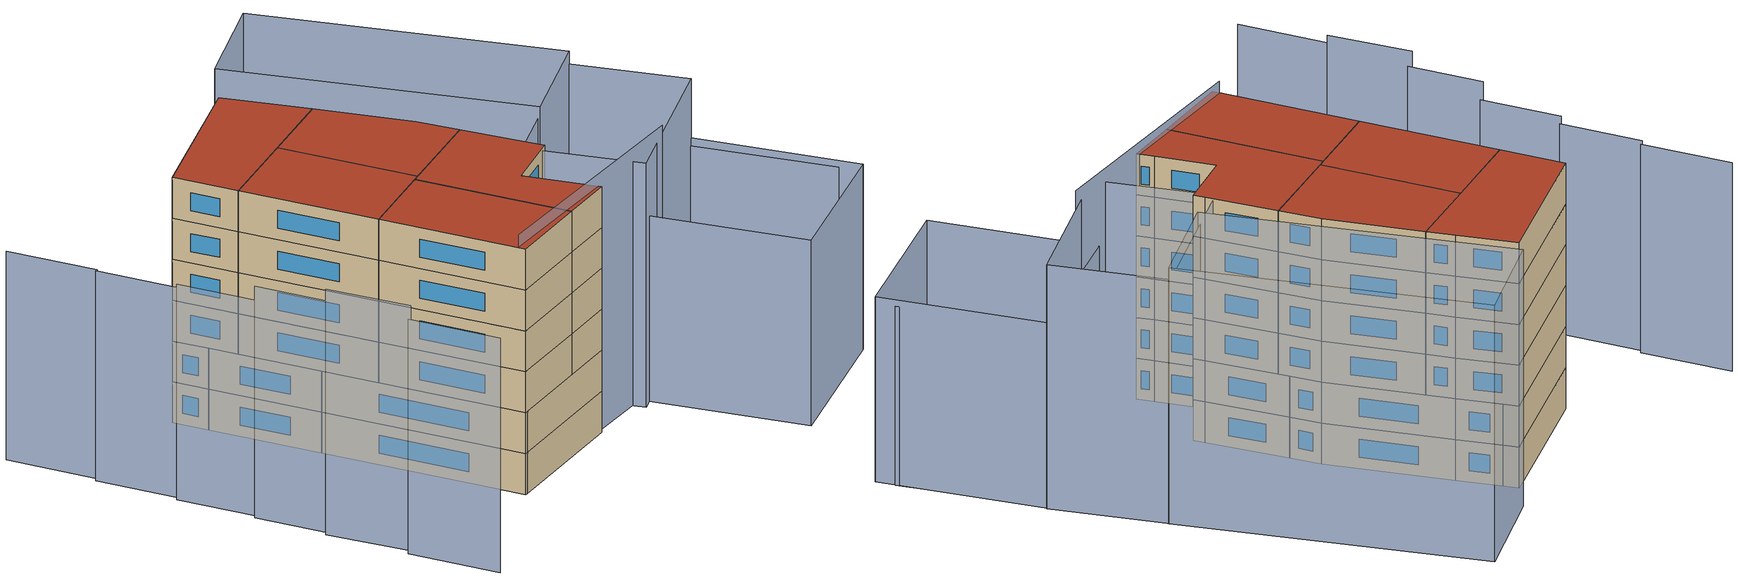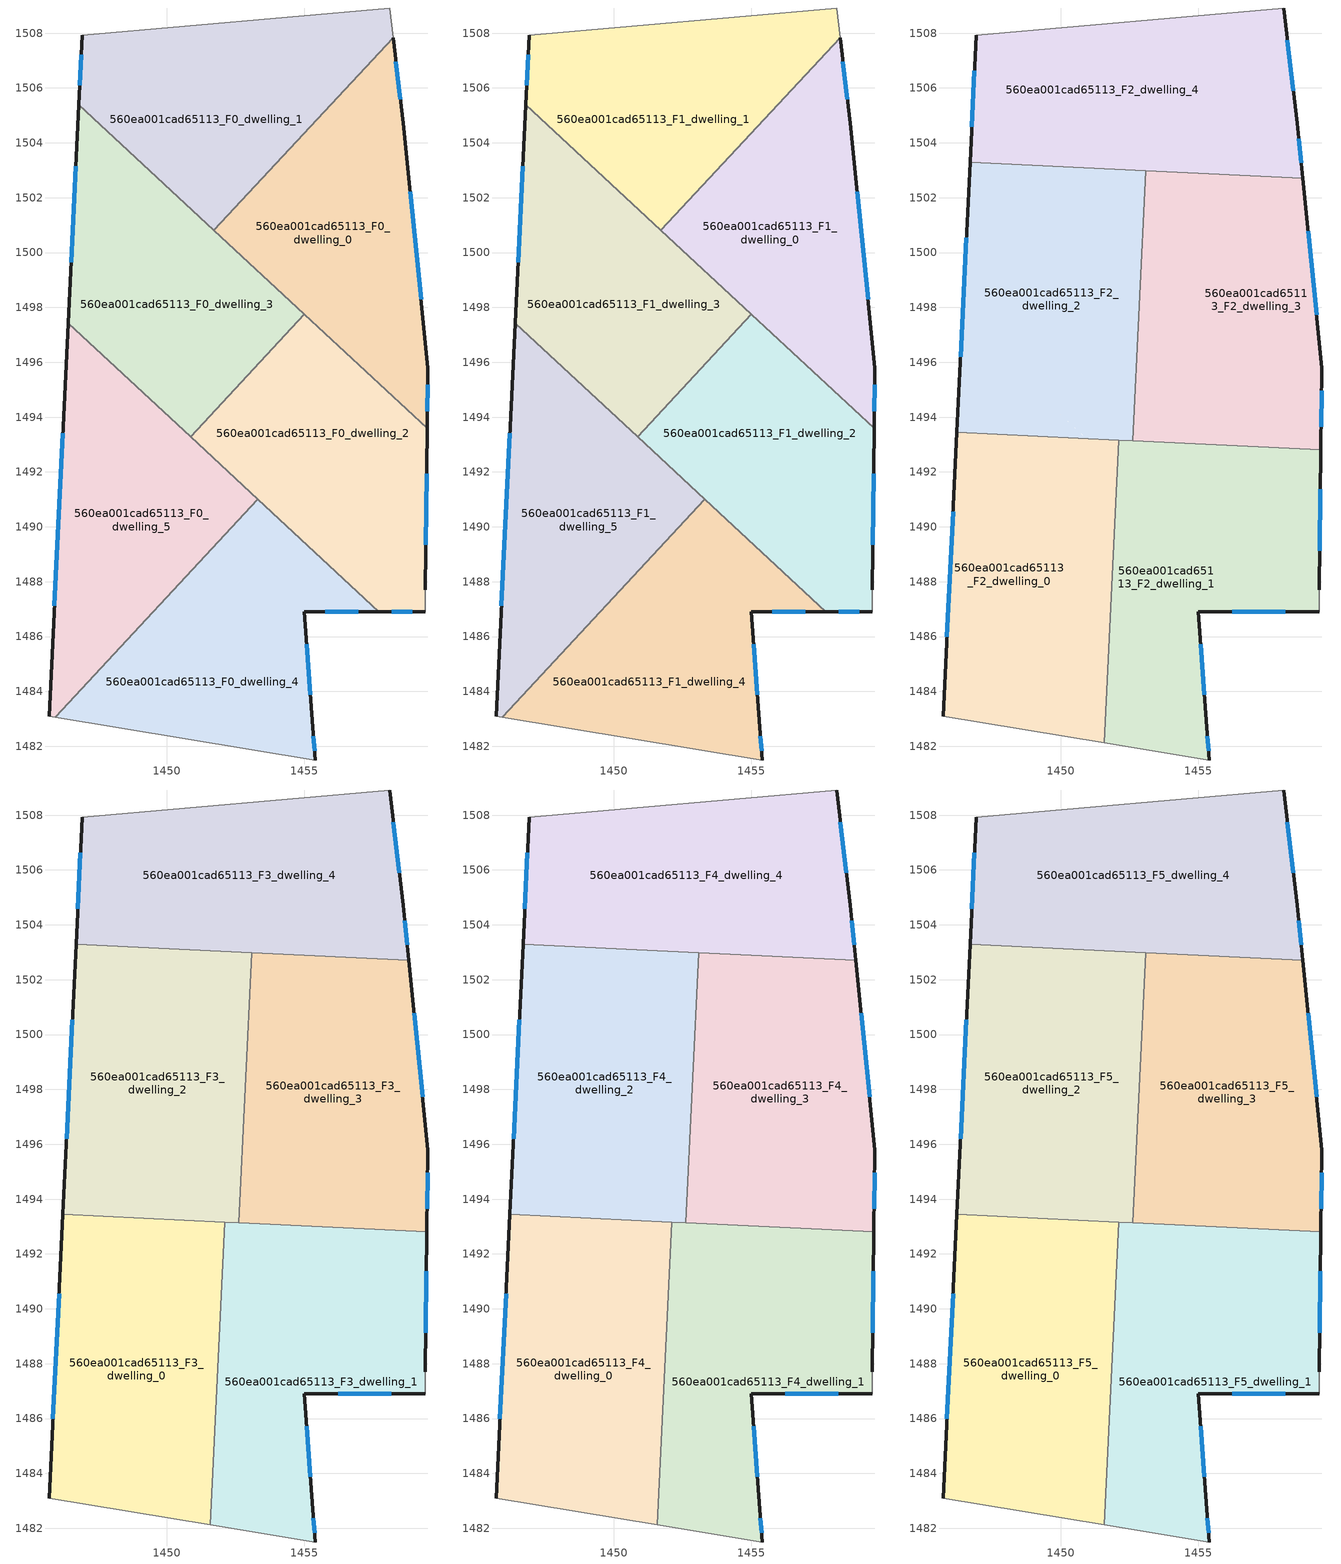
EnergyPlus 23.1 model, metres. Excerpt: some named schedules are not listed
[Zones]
560ea001cad65113_F0_dwelling_0
 floor ground (EU_floor_Construction): 1458.25,1507.84 1458.62,1504.71 1459.52,1495.81 1459.49,1493.58 1451.71,1500.81 z0
 wall outside (EU_wall_Construction): 1459.49,1493.58 1459.52,1495.81 1458.62,1504.71 1458.25,1507.84 z0:3
 wall to 560ea001cad65113_F0_dwelling_1 (EU_wall_Construction): 1458.25,1507.84 1451.71,1500.81 z0:3
 wall to 560ea001cad65113_F0_dwelling_2 (EU_wall_Construction): 1455.01,1497.74 1459.49,1493.58 z0:3
 wall to 560ea001cad65113_F0_dwelling_3 (EU_wall_Construction): 1451.71,1500.81 1455.01,1497.74 z0:3
 window (EU_Window_Construction): 1458.52,1505.59 1458.35,1506.96 / 1459.27,1498.3 1458.87,1502.22 / 1459.5,1494.21 1459.51,1495.18 z0.84:2.16
560ea001cad65113_F0_dwelling_1
 floor ground (EU_floor_Construction): 1458.12,1508.92 1458.25,1507.84 1451.71,1500.81 1446.79,1505.38 1446.91,1507.92 z0
 wall outside (EU_wall_Construction): 1446.91,1507.92 1446.79,1505.38 z0:3
 wall adiabatic (EU_wall_Construction): 1458.25,1507.84 1458.12,1508.92 1446.91,1507.92 z0:3
 wall to 560ea001cad65113_F0_dwelling_3 (EU_wall_Construction): 1446.79,1505.38 1451.71,1500.81 z0:3
 window (EU_Window_Construction): 1446.88,1507.21 1446.82,1506.09 z0.84:2.16
560ea001cad65113_F0_dwelling_2
 floor ground (EU_floor_Construction): 1459.49,1493.58 1459.41,1487.7 1459.41,1486.9 1457.73,1486.9 1450.86,1493.28 1455.01,1497.74 z0
 wall outside (EU_wall_Construction): 1459.41,1487.7 1459.49,1493.58 / 1457.73,1486.9 1459.41,1486.9 z0:3
 wall to 560ea001cad65113_F0_dwelling_3 (EU_wall_Construction): 1455.01,1497.74 1450.86,1493.28 z0:3
 wall adiabatic (EU_wall_Construction): 1459.41,1486.9 1459.41,1487.7 z0:3
 wall to 560ea001cad65113_F0_dwelling_4 (EU_wall_Construction): 1453.31,1491.01 1457.73,1486.9 z0:3
 wall to 560ea001cad65113_F0_dwelling_5 (EU_wall_Construction): 1450.86,1493.28 1453.31,1491.01 z0:3
 window (EU_Window_Construction): 1459.44,1489.35 1459.47,1491.94 / 1458.2,1486.9 1458.94,1486.9 z0.84:2.16
560ea001cad65113_F0_dwelling_3
 floor ground (EU_floor_Construction): 1455.01,1497.74 1450.86,1493.28 1446.4,1497.42 1446.79,1505.38 z0
 wall outside (EU_wall_Construction): 1446.79,1505.38 1446.4,1497.42 z0:3
 wall to 560ea001cad65113_F0_dwelling_5 (EU_wall_Construction): 1446.4,1497.42 1450.86,1493.28 z0:3
 window (EU_Window_Construction): 1446.68,1503.15 1446.51,1499.65 z0.84:2.16
560ea001cad65113_F0_dwelling_4
 floor ground (EU_floor_Construction): 1457.73,1486.9 1455.01,1486.9 1455.31,1482.7 1455.41,1481.5 1445.93,1483.06 1453.31,1491.01 z0
 wall outside (EU_wall_Construction): 1455.41,1481.5 1455.31,1482.7 1455.01,1486.9 1457.73,1486.9 z0:3
 wall to 560ea001cad65113_F0_dwelling_5 (EU_wall_Construction): 1453.31,1491.01 1445.93,1483.06 z0:3
 wall adiabatic (EU_wall_Construction): 1445.93,1483.06 1455.41,1481.5 z0:3
 window (EU_Window_Construction): 1455.77,1486.9 1456.97,1486.9 / 1455.23,1483.88 1455.09,1485.72 / 1455.38,1481.83 1455.34,1482.36 z0.84:2.16
560ea001cad65113_F0_dwelling_5
 floor ground (EU_floor_Construction): 1453.31,1491.01 1445.93,1483.06 1445.7,1483.1 1446.4,1497.42 z0
 wall outside (EU_wall_Construction): 1446.4,1497.42 1445.7,1483.1 z0:3
 wall adiabatic (EU_wall_Construction): 1445.7,1483.1 1445.93,1483.06 z0:3
 window (EU_Window_Construction): 1446.21,1493.41 1445.9,1487.11 z0.84:2.16
560ea001cad65113_F1_dwelling_0
 floor to 560ea001cad65113_F0_dwelling_0 (EU_floor_Construction): 1458.25,1507.84 1458.62,1504.71 1459.52,1495.81 1459.49,1493.58 1451.71,1500.81 z3
 wall outside (EU_wall_Construction): 1459.49,1493.58 1459.52,1495.81 1458.62,1504.71 1458.25,1507.84 z3:6
 wall to 560ea001cad65113_F1_dwelling_1 (EU_wall_Construction): 1458.25,1507.84 1451.71,1500.81 z3:6
 wall to 560ea001cad65113_F1_dwelling_2 (EU_wall_Construction): 1455.01,1497.74 1459.49,1493.58 z3:6
 wall to 560ea001cad65113_F1_dwelling_3 (EU_wall_Construction): 1451.71,1500.81 1455.01,1497.74 z3:6
 window (EU_Window_Construction): 1458.52,1505.59 1458.35,1506.96 / 1459.27,1498.3 1458.87,1502.22 / 1459.5,1494.21 1459.51,1495.18 z3.84:5.16
560ea001cad65113_F1_dwelling_1
 floor to 560ea001cad65113_F0_dwelling_1 (EU_floor_Construction): 1458.12,1508.92 1458.25,1507.84 1451.71,1500.81 1446.79,1505.38 1446.91,1507.92 z3
 wall outside (EU_wall_Construction): 1446.91,1507.92 1446.79,1505.38 z3:6
 wall adiabatic (EU_wall_Construction): 1458.25,1507.84 1458.12,1508.92 1446.91,1507.92 z3:6
 wall to 560ea001cad65113_F1_dwelling_3 (EU_wall_Construction): 1446.79,1505.38 1451.71,1500.81 z3:6
 window (EU_Window_Construction): 1446.88,1507.21 1446.82,1506.09 z3.84:5.16
560ea001cad65113_F1_dwelling_2
 floor to 560ea001cad65113_F0_dwelling_2 (EU_floor_Construction): 1459.49,1493.58 1459.41,1487.7 1459.41,1486.9 1457.73,1486.9 1450.86,1493.28 1455.01,1497.74 z3
 wall outside (EU_wall_Construction): 1459.41,1487.7 1459.49,1493.58 / 1457.73,1486.9 1459.41,1486.9 z3:6
 wall to 560ea001cad65113_F1_dwelling_3 (EU_wall_Construction): 1455.01,1497.74 1450.86,1493.28 z3:6
 wall adiabatic (EU_wall_Construction): 1459.41,1486.9 1459.41,1487.7 z3:6
 wall to 560ea001cad65113_F1_dwelling_4 (EU_wall_Construction): 1453.31,1491.01 1457.73,1486.9 z3:6
 wall to 560ea001cad65113_F1_dwelling_5 (EU_wall_Construction): 1450.86,1493.28 1453.31,1491.01 z3:6
 window (EU_Window_Construction): 1459.44,1489.35 1459.47,1491.94 / 1458.2,1486.9 1458.94,1486.9 z3.84:5.16
560ea001cad65113_F1_dwelling_3
 floor to 560ea001cad65113_F0_dwelling_3 (EU_floor_Construction): 1455.01,1497.74 1450.86,1493.28 1446.4,1497.42 1446.79,1505.38 z3
 wall outside (EU_wall_Construction): 1446.79,1505.38 1446.4,1497.42 z3:6
 wall to 560ea001cad65113_F1_dwelling_5 (EU_wall_Construction): 1446.4,1497.42 1450.86,1493.28 z3:6
 window (EU_Window_Construction): 1446.68,1503.15 1446.51,1499.65 z3.84:5.16
560ea001cad65113_F1_dwelling_4
 floor to 560ea001cad65113_F0_dwelling_4 (EU_floor_Construction): 1457.73,1486.9 1455.01,1486.9 1455.31,1482.7 1455.41,1481.5 1445.93,1483.06 1453.31,1491.01 z3
 wall outside (EU_wall_Construction): 1455.41,1481.5 1455.31,1482.7 1455.01,1486.9 1457.73,1486.9 z3:6
 wall to 560ea001cad65113_F1_dwelling_5 (EU_wall_Construction): 1453.31,1491.01 1445.93,1483.06 z3:6
 wall adiabatic (EU_wall_Construction): 1445.93,1483.06 1455.41,1481.5 z3:6
 window (EU_Window_Construction): 1455.77,1486.9 1456.97,1486.9 / 1455.23,1483.88 1455.09,1485.72 / 1455.38,1481.83 1455.34,1482.36 z3.84:5.16
560ea001cad65113_F1_dwelling_5
 floor to 560ea001cad65113_F0_dwelling_5 (EU_floor_Construction): 1453.31,1491.01 1445.93,1483.06 1445.7,1483.1 1446.4,1497.42 z3
 wall outside (EU_wall_Construction): 1446.4,1497.42 1445.7,1483.1 z3:6
 wall adiabatic (EU_wall_Construction): 1445.7,1483.1 1445.93,1483.06 z3:6
 window (EU_Window_Construction): 1446.21,1493.41 1445.9,1487.11 z3.84:5.16
560ea001cad65113_F2_dwelling_0
 floor to 560ea001cad65113_F1_dwelling_5 (EU_floor_Construction): 1450.93,1493.22 1452.07,1492.16 1451.94,1489.53 1445.93,1483.06 1445.7,1483.1 1446.21,1493.45 z6
 floor to 560ea001cad65113_F1_dwelling_4 (EU_floor_Construction): 1451.94,1489.53 1451.58,1482.13 1445.93,1483.06 z6
 floor to 560ea001cad65113_F1_dwelling_2 (EU_floor_Construction): 1452.12,1493.16 1452.07,1492.16 1450.93,1493.22 z6
 wall outside (EU_wall_Construction): 1446.21,1493.45 1445.7,1483.1 z6:9
 wall to 560ea001cad65113_F2_dwelling_1 (EU_wall_Construction): 1451.58,1482.13 1452.12,1493.16 z6:9
 wall adiabatic (EU_wall_Construction): 1445.7,1483.1 1451.58,1482.13 z6:9
 wall to 560ea001cad65113_F2_dwelling_2 (EU_wall_Construction): 1452.12,1493.16 1446.21,1493.45 z6:9
 window (EU_Window_Construction): 1446.07,1490.55 1445.85,1486 z6.84:8.16
560ea001cad65113_F2_dwelling_1
 floor to 560ea001cad65113_F1_dwelling_4 (EU_floor_Construction): 1457.73,1486.9 1455.01,1486.9 1455.31,1482.7 1455.41,1481.5 1451.58,1482.13 1451.94,1489.53 1453.31,1491.01 z6
 floor to 560ea001cad65113_F1_dwelling_5 (EU_floor_Construction): 1453.31,1491.01 1451.94,1489.53 1452.07,1492.16 z6
 floor to 560ea001cad65113_F1_dwelling_2 (EU_floor_Construction): 1459.48,1492.8 1459.41,1487.7 1459.41,1486.9 1457.73,1486.9 1452.07,1492.16 1452.12,1493.16 z6
 wall outside (EU_wall_Construction): 1455.41,1481.5 1455.31,1482.7 1455.01,1486.9 1459.41,1486.9 / 1459.41,1487.7 1459.48,1492.8 z6:9
 wall adiabatic (EU_wall_Construction): 1451.58,1482.13 1455.41,1481.5 / 1459.41,1486.9 1459.41,1487.7 z6:9
 wall to 560ea001cad65113_F2_dwelling_3 (EU_wall_Construction): 1459.48,1492.8 1452.62,1493.13 z6:9
 wall to 560ea001cad65113_F2_dwelling_2 (EU_wall_Construction): 1452.62,1493.13 1452.12,1493.16 z6:9
 window (EU_Window_Construction): 1455.38,1481.83 1455.34,1482.36 / 1459.43,1489.13 1459.46,1491.37 / 1456.24,1486.9 1458.18,1486.9 / 1455.23,1483.88 1455.09,1485.72 z6.84:8.16
560ea001cad65113_F2_dwelling_2
 floor to 560ea001cad65113_F1_dwelling_2 (EU_floor_Construction): 1452.72,1495.28 1452.62,1493.13 1450.93,1493.22 1450.86,1493.28 z6
 floor to 560ea001cad65113_F1_dwelling_3 (EU_floor_Construction): 1452.94,1499.67 1452.72,1495.28 1450.86,1493.28 1446.4,1497.42 1446.69,1503.3 1449.16,1503.18 z6
 floor to 560ea001cad65113_F1_dwelling_0 (EU_floor_Construction): 1453.06,1502.26 1452.94,1499.67 1451.71,1500.81 z6
 floor to 560ea001cad65113_F1_dwelling_5 (EU_floor_Construction): 1450.93,1493.22 1446.21,1493.45 1446.4,1497.42 z6
 floor to 560ea001cad65113_F1_dwelling_1 (EU_floor_Construction): 1453.1,1502.99 1453.06,1502.26 1451.71,1500.81 1449.16,1503.18 z6
 wall outside (EU_wall_Construction): 1446.69,1503.3 1446.21,1493.45 z6:9
 wall to 560ea001cad65113_F2_dwelling_3 (EU_wall_Construction): 1452.62,1493.13 1453.1,1502.99 z6:9
 wall to 560ea001cad65113_F2_dwelling_4 (EU_wall_Construction): 1453.1,1502.99 1446.69,1503.3 z6:9
 window (EU_Window_Construction): 1446.55,1500.54 1446.34,1496.21 z6.84:8.16
560ea001cad65113_F2_dwelling_3
 floor to 560ea001cad65113_F1_dwelling_0 (EU_floor_Construction): 1458.82,1502.71 1459.52,1495.81 1459.49,1493.59 1452.94,1499.67 1453.06,1502.26 1453.71,1502.96 z6
 floor to 560ea001cad65113_F1_dwelling_2 (EU_floor_Construction): 1459.49,1493.59 1459.48,1492.8 1452.62,1493.13 1452.72,1495.28 1455.01,1497.74 z6
 floor to 560ea001cad65113_F1_dwelling_1 (EU_floor_Construction): 1453.71,1502.96 1453.06,1502.26 1453.1,1502.99 z6
 floor to 560ea001cad65113_F1_dwelling_3 (EU_floor_Construction): 1455.01,1497.74 1452.72,1495.28 1452.94,1499.67 z6
 wall outside (EU_wall_Construction): 1459.48,1492.8 1459.52,1495.81 1458.82,1502.71 z6:9
 wall to 560ea001cad65113_F2_dwelling_4 (EU_wall_Construction): 1458.82,1502.71 1453.1,1502.99 z6:9
 window (EU_Window_Construction): 1459.32,1497.74 1459.02,1500.77 / 1459.49,1493.64 1459.51,1494.96 z6.84:8.16
560ea001cad65113_F2_dwelling_4
 floor to 560ea001cad65113_F1_dwelling_1 (EU_floor_Construction): 1458.12,1508.92 1458.25,1507.84 1453.71,1502.96 1449.16,1503.18 1446.79,1505.38 1446.91,1507.92 z6
 floor to 560ea001cad65113_F1_dwelling_0 (EU_floor_Construction): 1458.25,1507.84 1458.62,1504.71 1458.82,1502.71 1453.71,1502.96 z6
 floor to 560ea001cad65113_F1_dwelling_3 (EU_floor_Construction): 1449.16,1503.18 1446.69,1503.3 1446.79,1505.38 z6
 wall outside (EU_wall_Construction): 1458.82,1502.71 1458.62,1504.71 1458.12,1508.92 / 1446.91,1507.92 1446.69,1503.3 z6:9
 wall adiabatic (EU_wall_Construction): 1458.12,1508.92 1446.91,1507.92 z6:9
 window (EU_Window_Construction): 1458.48,1505.89 1458.26,1507.74 / 1458.76,1503.27 1458.68,1504.15 / 1446.85,1506.62 1446.75,1504.59 z6.84:8.16
560ea001cad65113_F3_dwelling_0
 floor to 560ea001cad65113_F2_dwelling_0 (EU_floor_Construction): 1452.12,1493.16 1451.58,1482.13 1445.7,1483.1 1446.21,1493.45 z9
 wall outside (EU_wall_Construction): 1446.21,1493.45 1445.7,1483.1 z9:12
 wall to 560ea001cad65113_F3_dwelling_1 (EU_wall_Construction): 1451.58,1482.13 1452.12,1493.16 z9:12
 wall adiabatic (EU_wall_Construction): 1445.7,1483.1 1451.58,1482.13 z9:12
 wall to 560ea001cad65113_F3_dwelling_2 (EU_wall_Construction): 1452.12,1493.16 1446.21,1493.45 z9:12
 window (EU_Window_Construction): 1446.07,1490.55 1445.85,1486 z9.84:11.16
560ea001cad65113_F3_dwelling_1
 floor to 560ea001cad65113_F2_dwelling_1 (EU_floor_Construction): 1459.48,1492.8 1459.41,1487.7 1459.41,1486.9 1455.01,1486.9 1455.31,1482.7 1455.41,1481.5 1451.58,1482.13 1452.12,1493.16 z9
 wall outside (EU_wall_Construction): 1455.41,1481.5 1455.31,1482.7 1455.01,1486.9 1459.41,1486.9 / 1459.41,1487.7 1459.48,1492.8 z9:12
 wall adiabatic (EU_wall_Construction): 1451.58,1482.13 1455.41,1481.5 / 1459.41,1486.9 1459.41,1487.7 z9:12
 wall to 560ea001cad65113_F3_dwelling_3 (EU_wall_Construction): 1459.48,1492.8 1452.62,1493.13 z9:12
 wall to 560ea001cad65113_F3_dwelling_2 (EU_wall_Construction): 1452.62,1493.13 1452.12,1493.16 z9:12
 window (EU_Window_Construction): 1455.38,1481.83 1455.34,1482.36 / 1459.43,1489.13 1459.46,1491.37 / 1456.24,1486.9 1458.18,1486.9 / 1455.23,1483.88 1455.09,1485.72 z9.84:11.16
560ea001cad65113_F3_dwelling_2
 floor to 560ea001cad65113_F2_dwelling_2 (EU_floor_Construction): 1453.1,1502.99 1452.62,1493.13 1446.21,1493.45 1446.69,1503.3 z9
 wall outside (EU_wall_Construction): 1446.69,1503.3 1446.21,1493.45 z9:12
 wall to 560ea001cad65113_F3_dwelling_3 (EU_wall_Construction): 1452.62,1493.13 1453.1,1502.99 z9:12
 wall to 560ea001cad65113_F3_dwelling_4 (EU_wall_Construction): 1453.1,1502.99 1446.69,1503.3 z9:12
 window (EU_Window_Construction): 1446.55,1500.54 1446.34,1496.21 z9.84:11.16
560ea001cad65113_F3_dwelling_3
 floor to 560ea001cad65113_F2_dwelling_3 (EU_floor_Construction): 1458.82,1502.71 1459.52,1495.81 1459.48,1492.8 1452.62,1493.13 1453.1,1502.99 z9
 wall outside (EU_wall_Construction): 1459.48,1492.8 1459.52,1495.81 1458.82,1502.71 z9:12
 wall to 560ea001cad65113_F3_dwelling_4 (EU_wall_Construction): 1458.82,1502.71 1453.1,1502.99 z9:12
 window (EU_Window_Construction): 1459.32,1497.74 1459.02,1500.77 / 1459.49,1493.64 1459.51,1494.96 z9.84:11.16
560ea001cad65113_F3_dwelling_4
 floor to 560ea001cad65113_F2_dwelling_4 (EU_floor_Construction): 1458.12,1508.92 1458.62,1504.71 1458.82,1502.71 1446.69,1503.3 1446.91,1507.92 z9
 wall outside (EU_wall_Construction): 1458.82,1502.71 1458.62,1504.71 1458.12,1508.92 / 1446.91,1507.92 1446.69,1503.3 z9:12
 wall adiabatic (EU_wall_Construction): 1458.12,1508.92 1446.91,1507.92 z9:12
 window (EU_Window_Construction): 1458.48,1505.89 1458.26,1507.74 / 1458.76,1503.27 1458.68,1504.15 / 1446.85,1506.62 1446.75,1504.59 z9.84:11.16
560ea001cad65113_F4_dwelling_0
 floor to 560ea001cad65113_F3_dwelling_0 (EU_floor_Construction): 1452.12,1493.16 1451.58,1482.13 1445.7,1483.1 1446.21,1493.45 z12
 wall outside (EU_wall_Construction): 1446.21,1493.45 1445.7,1483.1 z12:15
 wall to 560ea001cad65113_F4_dwelling_1 (EU_wall_Construction): 1451.58,1482.13 1452.12,1493.16 z12:15
 wall adiabatic (EU_wall_Construction): 1445.7,1483.1 1451.58,1482.13 z12:15
 wall to 560ea001cad65113_F4_dwelling_2 (EU_wall_Construction): 1452.12,1493.16 1446.21,1493.45 z12:15
 window (EU_Window_Construction): 1446.07,1490.55 1445.85,1486 z12.84:14.16
560ea001cad65113_F4_dwelling_1
 floor to 560ea001cad65113_F3_dwelling_1 (EU_floor_Construction): 1459.48,1492.8 1459.41,1487.7 1459.41,1486.9 1455.01,1486.9 1455.31,1482.7 1455.41,1481.5 1451.58,1482.13 1452.12,1493.16 z12
 wall outside (EU_wall_Construction): 1455.41,1481.5 1455.31,1482.7 1455.01,1486.9 1459.41,1486.9 / 1459.41,1487.7 1459.48,1492.8 z12:15
 wall adiabatic (EU_wall_Construction): 1451.58,1482.13 1455.41,1481.5 / 1459.41,1486.9 1459.41,1487.7 z12:15
 wall to 560ea001cad65113_F4_dwelling_3 (EU_wall_Construction): 1459.48,1492.8 1452.62,1493.13 z12:15
 wall to 560ea001cad65113_F4_dwelling_2 (EU_wall_Construction): 1452.62,1493.13 1452.12,1493.16 z12:15
 window (EU_Window_Construction): 1455.38,1481.83 1455.34,1482.36 / 1459.43,1489.13 1459.46,1491.37 / 1456.24,1486.9 1458.18,1486.9 / 1455.23,1483.88 1455.09,1485.72 z12.84:14.16
560ea001cad65113_F4_dwelling_2
 floor to 560ea001cad65113_F3_dwelling_2 (EU_floor_Construction): 1453.1,1502.99 1452.62,1493.13 1446.21,1493.45 1446.69,1503.3 z12
 wall outside (EU_wall_Construction): 1446.69,1503.3 1446.21,1493.45 z12:15
 wall to 560ea001cad65113_F4_dwelling_3 (EU_wall_Construction): 1452.62,1493.13 1453.1,1502.99 z12:15
 wall to 560ea001cad65113_F4_dwelling_4 (EU_wall_Construction): 1453.1,1502.99 1446.69,1503.3 z12:15
 window (EU_Window_Construction): 1446.55,1500.54 1446.34,1496.21 z12.84:14.16
560ea001cad65113_F4_dwelling_3
 floor to 560ea001cad65113_F3_dwelling_3 (EU_floor_Construction): 1458.82,1502.71 1459.52,1495.81 1459.48,1492.8 1452.62,1493.13 1453.1,1502.99 z12
 wall outside (EU_wall_Construction): 1459.48,1492.8 1459.52,1495.81 1458.82,1502.71 z12:15
 wall to 560ea001cad65113_F4_dwelling_4 (EU_wall_Construction): 1458.82,1502.71 1453.1,1502.99 z12:15
 window (EU_Window_Construction): 1459.32,1497.74 1459.02,1500.77 / 1459.49,1493.64 1459.51,1494.96 z12.84:14.16
560ea001cad65113_F4_dwelling_4
 floor to 560ea001cad65113_F3_dwelling_4 (EU_floor_Construction): 1458.12,1508.92 1458.62,1504.71 1458.82,1502.71 1446.69,1503.3 1446.91,1507.92 z12
 wall outside (EU_wall_Construction): 1458.82,1502.71 1458.62,1504.71 1458.12,1508.92 / 1446.91,1507.92 1446.69,1503.3 z12:15
 wall adiabatic (EU_wall_Construction): 1458.12,1508.92 1446.91,1507.92 z12:15
 window (EU_Window_Construction): 1458.48,1505.89 1458.26,1507.74 / 1458.76,1503.27 1458.68,1504.15 / 1446.85,1506.62 1446.75,1504.59 z12.84:14.16
560ea001cad65113_F5_dwelling_0
 floor to 560ea001cad65113_F4_dwelling_0 (EU_floor_Construction): 1452.12,1493.16 1451.58,1482.13 1445.7,1483.1 1446.21,1493.45 z15
 wall outside (EU_wall_Construction): 1446.21,1493.45 1445.7,1483.1 z15:18
 wall to 560ea001cad65113_F5_dwelling_1 (EU_wall_Construction): 1451.58,1482.13 1452.12,1493.16 z15:18
 wall adiabatic (EU_wall_Construction): 1445.7,1483.1 1451.58,1482.13 z15:18
 wall to 560ea001cad65113_F5_dwelling_2 (EU_wall_Construction): 1452.12,1493.16 1446.21,1493.45 z15:18
 window (EU_Window_Construction): 1446.07,1490.55 1445.85,1486 z15.84:17.16
 roof outside (EU_roof_Construction): 1451.58,1482.13 1452.12,1493.16 1446.21,1493.45 1445.7,1483.1 z18
560ea001cad65113_F5_dwelling_1
 floor to 560ea001cad65113_F4_dwelling_1 (EU_floor_Construction): 1459.48,1492.8 1459.41,1487.7 1459.41,1486.9 1455.01,1486.9 1455.31,1482.7 1455.41,1481.5 1451.58,1482.13 1452.12,1493.16 z15
 wall outside (EU_wall_Construction): 1455.41,1481.5 1455.31,1482.7 1455.01,1486.9 1459.41,1486.9 / 1459.41,1487.7 1459.48,1492.8 z15:18
 wall adiabatic (EU_wall_Construction): 1451.58,1482.13 1455.41,1481.5 / 1459.41,1486.9 1459.41,1487.7 z15:18
 wall to 560ea001cad65113_F5_dwelling_3 (EU_wall_Construction): 1459.48,1492.8 1452.62,1493.13 z15:18
 wall to 560ea001cad65113_F5_dwelling_2 (EU_wall_Construction): 1452.62,1493.13 1452.12,1493.16 z15:18
 window (EU_Window_Construction): 1455.38,1481.83 1455.34,1482.36 / 1459.43,1489.13 1459.46,1491.37 / 1456.24,1486.9 1458.18,1486.9 / 1455.23,1483.88 1455.09,1485.72 z15.84:17.16
 roof outside (EU_roof_Construction): 1455.41,1481.5 1455.31,1482.7 1455.01,1486.9 1459.41,1486.9 1459.41,1487.7 1459.48,1492.8 1452.12,1493.16 1451.58,1482.13 z18
560ea001cad65113_F5_dwelling_2
 floor to 560ea001cad65113_F4_dwelling_2 (EU_floor_Construction): 1453.1,1502.99 1452.62,1493.13 1446.21,1493.45 1446.69,1503.3 z15
 wall outside (EU_wall_Construction): 1446.69,1503.3 1446.21,1493.45 z15:18
 wall to 560ea001cad65113_F5_dwelling_3 (EU_wall_Construction): 1452.62,1493.13 1453.1,1502.99 z15:18
 wall to 560ea001cad65113_F5_dwelling_4 (EU_wall_Construction): 1453.1,1502.99 1446.69,1503.3 z15:18
 window (EU_Window_Construction): 1446.55,1500.54 1446.34,1496.21 z15.84:17.16
 roof outside (EU_roof_Construction): 1452.62,1493.13 1453.1,1502.99 1446.69,1503.3 1446.21,1493.45 z18
560ea001cad65113_F5_dwelling_3
 floor to 560ea001cad65113_F4_dwelling_3 (EU_floor_Construction): 1458.82,1502.71 1459.52,1495.81 1459.48,1492.8 1452.62,1493.13 1453.1,1502.99 z15
 wall outside (EU_wall_Construction): 1459.48,1492.8 1459.52,1495.81 1458.82,1502.71 z15:18
 wall to 560ea001cad65113_F5_dwelling_4 (EU_wall_Construction): 1458.82,1502.71 1453.1,1502.99 z15:18
 window (EU_Window_Construction): 1459.32,1497.74 1459.02,1500.77 / 1459.49,1493.64 1459.51,1494.96 z15.84:17.16
 roof outside (EU_roof_Construction): 1459.48,1492.8 1459.52,1495.81 1458.82,1502.71 1453.1,1502.99 1452.62,1493.13 z18
560ea001cad65113_F5_dwelling_4
 floor to 560ea001cad65113_F4_dwelling_4 (EU_floor_Construction): 1458.12,1508.92 1458.62,1504.71 1458.82,1502.71 1446.69,1503.3 1446.91,1507.92 z15
 wall outside (EU_wall_Construction): 1458.82,1502.71 1458.62,1504.71 1458.12,1508.92 / 1446.91,1507.92 1446.69,1503.3 z15:18
 wall adiabatic (EU_wall_Construction): 1458.12,1508.92 1446.91,1507.92 z15:18
 window (EU_Window_Construction): 1458.48,1505.89 1458.26,1507.74 / 1458.76,1503.27 1458.68,1504.15 / 1446.85,1506.62 1446.75,1504.59 z15.84:17.16
 roof outside (EU_roof_Construction): 1458.82,1502.71 1458.62,1504.71 1458.12,1508.92 1446.91,1507.92 1446.69,1503.3 z18
shading: 1445.79,1483.64 1463.07,1480.18 z0:18.9; 1460.4,1480.8 1471.34,1481.3 / 1471.34,1481.3 1471.86,1469.61 / 1471.86,1469.61 1460.92,1469.12 / 1460.92,1469.12 1460.4,1480.8 z0:13.6; 1471.81,1470.98 1471.16,1481.29 z0:13.1; 1435.5,1487.41 1435.18,1480.94 z0:17.2; 1470.52,1489.5 1471.42,1481.29 / 1471.42,1481.29 1459.61,1480 / 1459.61,1480 1458.71,1488.21 / 1458.71,1488.21 1470.52,1489.5 z0:17.9; 1436.1,1493.31 1435.92,1487.4 z0:18; 1436.6,1498.41 1436.34,1493.12 z0:17; 1468.07,1510.93 1470.61,1489.41 / 1470.61,1489.41 1462.88,1488.5 / 1462.88,1488.5 1460.33,1510.02 / 1460.33,1510.02 1468.07,1510.93 z0:18.8; 1437.2,1504.02 1436.88,1498.31 z0:15.8; 1437.81,1509.82 1437.47,1504 z0:15.4; 1438.41,1516.23 1438.11,1509.81 z0:15.3
[Building]
EU S2 Campaign: North Axis=0; Terrain=City; Solar Distribution=FullExterior
[Site:Location]
Lyon-Bron: Latitude=45.75; Longitude=5; Time Zone=1; Elevation=198
[SizingPeriod:WeatherFileDays]
AnnualSizingPeriod: Begin Month=1; Begin Day of Month=1; End Month=12; End Day of Month=31; Day of Week for Start Day=Monday; Use Weather File Daylight Saving Period=No; Use Weather File Rain and Snow Indicators=No
[MATERIAL]
EU_InternalMass_Material: Roughness=MediumRough; Thickness=0.1; Conductivity=1; Density=1800; Specific Heat=900; Thermal Absorptance=0.9; Solar Absorptance=0.7; Visible Absorptance=0.7
[MATERIAL:NOMASS] Roughness=MediumRough; Thermal Absorptance=0.9; Solar Absorptance=0.7; Visible Absorptance=0.7
Name | Thermal Resistance
EU_wall_NoMass | 0.776494
EU_roof_NoMass | 0.486893
EU_floor_NoMass | 0.421597
[WINDOWMATERIAL:SIMPLEGLAZINGSYSTEM]
EU_Window_SimpleGlazing: UFactor=4.24961; Solar Heat Gain Coefficient=0.83; Visible Transmittance=0.83
[CONSTRUCTION]
EU_wall_Construction: EU_wall_NoMass
EU_roof_Construction: EU_roof_NoMass
EU_floor_Construction: EU_floor_NoMass
EU_Window_Construction: EU_Window_SimpleGlazing
EU_InternalMass_Construction: EU_InternalMass_Material
[ZONE] Type=1; Multiplier=1; Ceiling Height=autocalculate; Floor Area=autocalculate; Part of Total Floor Area=Yes
Name | Volume
560ea001cad65113_F0_dwelling_0; 560ea001cad65113_F1_dwelling_0 | 158.287
560ea001cad65113_F2_dwelling_0; 560ea001cad65113_F3_dwelling_0; 560ea001cad65113_F4_dwelling_0; 560ea001cad65113_F5_dwelling_0 | 189.911
560ea001cad65113_F0_dwelling_1; 560ea001cad65113_F1_dwelling_1 | 158.282
560ea001cad65113_F2_dwelling_1; 560ea001cad65113_F3_dwelling_1; 560ea001cad65113_F4_dwelling_1; 560ea001cad65113_F5_dwelling_1 | 189.937
560ea001cad65113_F0_dwelling_2; 560ea001cad65113_F1_dwelling_2 | 158.277
560ea001cad65113_F2_dwelling_2; 560ea001cad65113_F3_dwelling_2; 560ea001cad65113_F4_dwelling_2; 560ea001cad65113_F5_dwelling_2 | 189.917
560ea001cad65113_F0_dwelling_3; 560ea001cad65113_F1_dwelling_3 | 158.26
560ea001cad65113_F2_dwelling_3; 560ea001cad65113_F3_dwelling_3; 560ea001cad65113_F4_dwelling_3; 560ea001cad65113_F5_dwelling_3 | 189.935
560ea001cad65113_F0_dwelling_4; 560ea001cad65113_F1_dwelling_4 | 158.298
560ea001cad65113_F2_dwelling_4; 560ea001cad65113_F3_dwelling_4; 560ea001cad65113_F4_dwelling_4; 560ea001cad65113_F5_dwelling_4 | 189.949
560ea001cad65113_F0_dwelling_5; 560ea001cad65113_F1_dwelling_5 | 158.281
[INTERNALMASS] Construction=EU_InternalMass_Construction
Name | Zone or ZoneList | Surface Area
560ea001cad65113_F0_dwelling_0_EU_InternalMass | 560ea001cad65113_F0_dwelling_0 | 52.762
560ea001cad65113_F0_dwelling_1_EU_InternalMass | 560ea001cad65113_F0_dwelling_1 | 52.7609
560ea001cad65113_F0_dwelling_2_EU_InternalMass | 560ea001cad65113_F0_dwelling_2 | 52.7589
560ea001cad65113_F0_dwelling_3_EU_InternalMass | 560ea001cad65113_F0_dwelling_3 | 52.7534
560ea001cad65113_F0_dwelling_4_EU_InternalMass | 560ea001cad65113_F0_dwelling_4 | 52.7658
560ea001cad65113_F0_dwelling_5_EU_InternalMass | 560ea001cad65113_F0_dwelling_5 | 52.7605
560ea001cad65113_F1_dwelling_0_EU_InternalMass | 560ea001cad65113_F1_dwelling_0 | 52.762
560ea001cad65113_F1_dwelling_1_EU_InternalMass | 560ea001cad65113_F1_dwelling_1 | 52.7609
560ea001cad65113_F1_dwelling_2_EU_InternalMass | 560ea001cad65113_F1_dwelling_2 | 52.7589
560ea001cad65113_F1_dwelling_3_EU_InternalMass | 560ea001cad65113_F1_dwelling_3 | 52.7534
560ea001cad65113_F1_dwelling_4_EU_InternalMass | 560ea001cad65113_F1_dwelling_4 | 52.7658
560ea001cad65113_F1_dwelling_5_EU_InternalMass | 560ea001cad65113_F1_dwelling_5 | 52.7605
560ea001cad65113_F2_dwelling_0_EU_InternalMass | 560ea001cad65113_F2_dwelling_0 | 63.307
560ea001cad65113_F2_dwelling_1_EU_InternalMass | 560ea001cad65113_F2_dwelling_1 | 63.3128
560ea001cad65113_F2_dwelling_2_EU_InternalMass | 560ea001cad65113_F2_dwelling_2 | 63.3089
560ea001cad65113_F2_dwelling_3_EU_InternalMass | 560ea001cad65113_F2_dwelling_3 | 63.3126
560ea001cad65113_F2_dwelling_4_EU_InternalMass | 560ea001cad65113_F2_dwelling_4 | 63.3167
560ea001cad65113_F3_dwelling_0_EU_InternalMass | 560ea001cad65113_F3_dwelling_0 | 63.307
560ea001cad65113_F3_dwelling_1_EU_InternalMass | 560ea001cad65113_F3_dwelling_1 | 63.3128
560ea001cad65113_F3_dwelling_2_EU_InternalMass | 560ea001cad65113_F3_dwelling_2 | 63.3089
560ea001cad65113_F3_dwelling_3_EU_InternalMass | 560ea001cad65113_F3_dwelling_3 | 63.3126
560ea001cad65113_F3_dwelling_4_EU_InternalMass | 560ea001cad65113_F3_dwelling_4 | 63.3167
560ea001cad65113_F4_dwelling_0_EU_InternalMass | 560ea001cad65113_F4_dwelling_0 | 63.307
560ea001cad65113_F4_dwelling_1_EU_InternalMass | 560ea001cad65113_F4_dwelling_1 | 63.3128
560ea001cad65113_F4_dwelling_2_EU_InternalMass | 560ea001cad65113_F4_dwelling_2 | 63.3089
560ea001cad65113_F4_dwelling_3_EU_InternalMass | 560ea001cad65113_F4_dwelling_3 | 63.3126
560ea001cad65113_F4_dwelling_4_EU_InternalMass | 560ea001cad65113_F4_dwelling_4 | 63.3167
560ea001cad65113_F5_dwelling_0_EU_InternalMass | 560ea001cad65113_F5_dwelling_0 | 63.307
560ea001cad65113_F5_dwelling_1_EU_InternalMass | 560ea001cad65113_F5_dwelling_1 | 63.3128
560ea001cad65113_F5_dwelling_2_EU_InternalMass | 560ea001cad65113_F5_dwelling_2 | 63.3089
560ea001cad65113_F5_dwelling_3_EU_InternalMass | 560ea001cad65113_F5_dwelling_3 | 63.3126
560ea001cad65113_F5_dwelling_4_EU_InternalMass | 560ea001cad65113_F5_dwelling_4 | 63.3167
[OTHEREQUIPMENT] Fuel Type=Electricity; Design Level Calculation Method=Watts/Area; Power per Zone Floor Area=1; Fraction Latent=0; Fraction Radiant=0; Fraction Lost=0; Carbon Dioxide Generation Rate=0; EndUse Subcategory=EU_Step8_InternalGains
Name | Zone or ZoneList or Space or SpaceList | Schedule
EU_Step8_InternalGain_560ea001cad65113_F0_dwelling_0_f000 | 560ea001cad65113_F0_dwelling_0 | EU_Step8_GainSchedule_560ea001cad65113_F0_dwelling_0_f000
EU_Step8_InternalGain_560ea001cad65113_F0_dwelling_1_f000 | 560ea001cad65113_F0_dwelling_1 | EU_Step8_GainSchedule_560ea001cad65113_F0_dwelling_1_f000
EU_Step8_InternalGain_560ea001cad65113_F0_dwelling_2_f000 | 560ea001cad65113_F0_dwelling_2 | EU_Step8_GainSchedule_560ea001cad65113_F0_dwelling_2_f000
EU_Step8_InternalGain_560ea001cad65113_F0_dwelling_3_f000 | 560ea001cad65113_F0_dwelling_3 | EU_Step8_GainSchedule_560ea001cad65113_F0_dwelling_3_f000
EU_Step8_InternalGain_560ea001cad65113_F0_dwelling_4_f000 | 560ea001cad65113_F0_dwelling_4 | EU_Step8_GainSchedule_560ea001cad65113_F0_dwelling_4_f000
EU_Step8_InternalGain_560ea001cad65113_F0_dwelling_5_f000 | 560ea001cad65113_F0_dwelling_5 | EU_Step8_GainSchedule_560ea001cad65113_F0_dwelling_5_f000
EU_Step8_InternalGain_560ea001cad65113_F1_dwelling_0_f000 | 560ea001cad65113_F1_dwelling_0 | EU_Step8_GainSchedule_560ea001cad65113_F1_dwelling_0_f000
EU_Step8_InternalGain_560ea001cad65113_F1_dwelling_1_f000 | 560ea001cad65113_F1_dwelling_1 | EU_Step8_GainSchedule_560ea001cad65113_F1_dwelling_1_f000
EU_Step8_InternalGain_560ea001cad65113_F1_dwelling_2_f000 | 560ea001cad65113_F1_dwelling_2 | EU_Step8_GainSchedule_560ea001cad65113_F1_dwelling_2_f000
EU_Step8_InternalGain_560ea001cad65113_F1_dwelling_3_f000 | 560ea001cad65113_F1_dwelling_3 | EU_Step8_GainSchedule_560ea001cad65113_F1_dwelling_3_f000
EU_Step8_InternalGain_560ea001cad65113_F1_dwelling_4_f000 | 560ea001cad65113_F1_dwelling_4 | EU_Step8_GainSchedule_560ea001cad65113_F1_dwelling_4_f000
EU_Step8_InternalGain_560ea001cad65113_F1_dwelling_5_f000 | 560ea001cad65113_F1_dwelling_5 | EU_Step8_GainSchedule_560ea001cad65113_F1_dwelling_5_f000
EU_Step8_InternalGain_560ea001cad65113_F2_dwelling_0_f000 | 560ea001cad65113_F2_dwelling_0 | EU_Step8_GainSchedule_560ea001cad65113_F2_dwelling_0_f000
EU_Step8_InternalGain_560ea001cad65113_F2_dwelling_1_f000 | 560ea001cad65113_F2_dwelling_1 | EU_Step8_GainSchedule_560ea001cad65113_F2_dwelling_1_f000
EU_Step8_InternalGain_560ea001cad65113_F2_dwelling_2_f000 | 560ea001cad65113_F2_dwelling_2 | EU_Step8_GainSchedule_560ea001cad65113_F2_dwelling_2_f000
EU_Step8_InternalGain_560ea001cad65113_F2_dwelling_3_f000 | 560ea001cad65113_F2_dwelling_3 | EU_Step8_GainSchedule_560ea001cad65113_F2_dwelling_3_f000
EU_Step8_InternalGain_560ea001cad65113_F2_dwelling_4_f000 | 560ea001cad65113_F2_dwelling_4 | EU_Step8_GainSchedule_560ea001cad65113_F2_dwelling_4_f000
EU_Step8_InternalGain_560ea001cad65113_F3_dwelling_0_f000 | 560ea001cad65113_F3_dwelling_0 | EU_Step8_GainSchedule_560ea001cad65113_F3_dwelling_0_f000
EU_Step8_InternalGain_560ea001cad65113_F3_dwelling_1_f000 | 560ea001cad65113_F3_dwelling_1 | EU_Step8_GainSchedule_560ea001cad65113_F3_dwelling_1_f000
EU_Step8_InternalGain_560ea001cad65113_F3_dwelling_2_f000 | 560ea001cad65113_F3_dwelling_2 | EU_Step8_GainSchedule_560ea001cad65113_F3_dwelling_2_f000
EU_Step8_InternalGain_560ea001cad65113_F3_dwelling_3_f000 | 560ea001cad65113_F3_dwelling_3 | EU_Step8_GainSchedule_560ea001cad65113_F3_dwelling_3_f000
EU_Step8_InternalGain_560ea001cad65113_F3_dwelling_4_f000 | 560ea001cad65113_F3_dwelling_4 | EU_Step8_GainSchedule_560ea001cad65113_F3_dwelling_4_f000
EU_Step8_InternalGain_560ea001cad65113_F4_dwelling_0_f000 | 560ea001cad65113_F4_dwelling_0 | EU_Step8_GainSchedule_560ea001cad65113_F4_dwelling_0_f000
EU_Step8_InternalGain_560ea001cad65113_F4_dwelling_1_f000 | 560ea001cad65113_F4_dwelling_1 | EU_Step8_GainSchedule_560ea001cad65113_F4_dwelling_1_f000
EU_Step8_InternalGain_560ea001cad65113_F4_dwelling_2_f000 | 560ea001cad65113_F4_dwelling_2 | EU_Step8_GainSchedule_560ea001cad65113_F4_dwelling_2_f000
EU_Step8_InternalGain_560ea001cad65113_F4_dwelling_3_f000 | 560ea001cad65113_F4_dwelling_3 | EU_Step8_GainSchedule_560ea001cad65113_F4_dwelling_3_f000
EU_Step8_InternalGain_560ea001cad65113_F4_dwelling_4_f000 | 560ea001cad65113_F4_dwelling_4 | EU_Step8_GainSchedule_560ea001cad65113_F4_dwelling_4_f000
EU_Step8_InternalGain_560ea001cad65113_F5_dwelling_0_f000 | 560ea001cad65113_F5_dwelling_0 | EU_Step8_GainSchedule_560ea001cad65113_F5_dwelling_0_f000
EU_Step8_InternalGain_560ea001cad65113_F5_dwelling_1_f000 | 560ea001cad65113_F5_dwelling_1 | EU_Step8_GainSchedule_560ea001cad65113_F5_dwelling_1_f000
EU_Step8_InternalGain_560ea001cad65113_F5_dwelling_2_f000 | 560ea001cad65113_F5_dwelling_2 | EU_Step8_GainSchedule_560ea001cad65113_F5_dwelling_2_f000
EU_Step8_InternalGain_560ea001cad65113_F5_dwelling_3_f000 | 560ea001cad65113_F5_dwelling_3 | EU_Step8_GainSchedule_560ea001cad65113_F5_dwelling_3_f000
EU_Step8_InternalGain_560ea001cad65113_F5_dwelling_4_f000 | 560ea001cad65113_F5_dwelling_4 | EU_Step8_GainSchedule_560ea001cad65113_F5_dwelling_4_f000
[ZONEVENTILATION:DESIGNFLOWRATE] Schedule=EU_AlwaysOn; Design Flow Rate Calculation Method=AirChanges/Hour; Air Changes per Hour=0.693814; Ventilation Type=Natural; Fan Pressure Rise=0; Fan Total Efficiency=1; Constant Term Coefficient=1; Temperature Term Coefficient=0; Velocity Term Coefficient=0; Velocity Squared Term Coefficient=0; Minimum Indoor Temperature=-100; Maximum Indoor Temperature=100; Delta Temperature=-100; Minimum Outdoor Temperature=-100; Maximum Outdoor Temperature=100; Maximum Wind Speed=40
Name | Zone or ZoneList or Space or SpaceList
EU_ConstantAir_560ea001cad65113_F0_dwelling_0 | 560ea001cad65113_F0_dwelling_0
EU_ConstantAir_560ea001cad65113_F0_dwelling_1 | 560ea001cad65113_F0_dwelling_1
EU_ConstantAir_560ea001cad65113_F0_dwelling_2 | 560ea001cad65113_F0_dwelling_2
EU_ConstantAir_560ea001cad65113_F0_dwelling_3 | 560ea001cad65113_F0_dwelling_3
EU_ConstantAir_560ea001cad65113_F0_dwelling_4 | 560ea001cad65113_F0_dwelling_4
EU_ConstantAir_560ea001cad65113_F0_dwelling_5 | 560ea001cad65113_F0_dwelling_5
EU_ConstantAir_560ea001cad65113_F1_dwelling_0 | 560ea001cad65113_F1_dwelling_0
EU_ConstantAir_560ea001cad65113_F1_dwelling_1 | 560ea001cad65113_F1_dwelling_1
EU_ConstantAir_560ea001cad65113_F1_dwelling_2 | 560ea001cad65113_F1_dwelling_2
EU_ConstantAir_560ea001cad65113_F1_dwelling_3 | 560ea001cad65113_F1_dwelling_3
EU_ConstantAir_560ea001cad65113_F1_dwelling_4 | 560ea001cad65113_F1_dwelling_4
EU_ConstantAir_560ea001cad65113_F1_dwelling_5 | 560ea001cad65113_F1_dwelling_5
EU_ConstantAir_560ea001cad65113_F2_dwelling_0 | 560ea001cad65113_F2_dwelling_0
EU_ConstantAir_560ea001cad65113_F2_dwelling_1 | 560ea001cad65113_F2_dwelling_1
EU_ConstantAir_560ea001cad65113_F2_dwelling_2 | 560ea001cad65113_F2_dwelling_2
EU_ConstantAir_560ea001cad65113_F2_dwelling_3 | 560ea001cad65113_F2_dwelling_3
EU_ConstantAir_560ea001cad65113_F2_dwelling_4 | 560ea001cad65113_F2_dwelling_4
EU_ConstantAir_560ea001cad65113_F3_dwelling_0 | 560ea001cad65113_F3_dwelling_0
EU_ConstantAir_560ea001cad65113_F3_dwelling_1 | 560ea001cad65113_F3_dwelling_1
EU_ConstantAir_560ea001cad65113_F3_dwelling_2 | 560ea001cad65113_F3_dwelling_2
EU_ConstantAir_560ea001cad65113_F3_dwelling_3 | 560ea001cad65113_F3_dwelling_3
EU_ConstantAir_560ea001cad65113_F3_dwelling_4 | 560ea001cad65113_F3_dwelling_4
EU_ConstantAir_560ea001cad65113_F4_dwelling_0 | 560ea001cad65113_F4_dwelling_0
EU_ConstantAir_560ea001cad65113_F4_dwelling_1 | 560ea001cad65113_F4_dwelling_1
EU_ConstantAir_560ea001cad65113_F4_dwelling_2 | 560ea001cad65113_F4_dwelling_2
EU_ConstantAir_560ea001cad65113_F4_dwelling_3 | 560ea001cad65113_F4_dwelling_3
EU_ConstantAir_560ea001cad65113_F4_dwelling_4 | 560ea001cad65113_F4_dwelling_4
EU_ConstantAir_560ea001cad65113_F5_dwelling_0 | 560ea001cad65113_F5_dwelling_0
EU_ConstantAir_560ea001cad65113_F5_dwelling_1 | 560ea001cad65113_F5_dwelling_1
EU_ConstantAir_560ea001cad65113_F5_dwelling_2 | 560ea001cad65113_F5_dwelling_2
EU_ConstantAir_560ea001cad65113_F5_dwelling_3 | 560ea001cad65113_F5_dwelling_3
EU_ConstantAir_560ea001cad65113_F5_dwelling_4 | 560ea001cad65113_F5_dwelling_4
[HVACTEMPLATE:ZONE:IDEALLOADSAIRSYSTEM] System Availability Schedule=EU_AlwaysOn; Maximum Heating Supply Air Temperature=50; Minimum Cooling Supply Air Temperature=13; Maximum Heating Supply Air Humidity Ratio=0.0156; Minimum Cooling Supply Air Humidity Ratio=0.0077; Heating Limit=NoLimit; Cooling Limit=NoLimit; Heating Availability Schedule=EU_AlwaysOn; Cooling Availability Schedule=EU_CoolingOff; Dehumidification Control Type=ConstantSensibleHeatRatio; Cooling Sensible Heat Ratio=0.7; Dehumidification Setpoint=60; Humidification Control Type=None; Humidification Setpoint=30; Outdoor Air Method=None; Outdoor Air Flow Rate per Person=0.00944; Outdoor Air Flow Rate per Zone Floor Area=0; Outdoor Air Flow Rate per Zone=0; Demand Controlled Ventilation Type=None; Outdoor Air Economizer Type=NoEconomizer; Heat Recovery Type=None; Sensible Heat Recovery Effectiveness=0.7; Latent Heat Recovery Effectiveness=0.65
Name | Template Thermostat
560ea001cad65113_F0_dwelling_0 | EU_HeatOnly_560ea001cad65113_F0_dwelling_0
560ea001cad65113_F0_dwelling_1 | EU_HeatOnly_560ea001cad65113_F0_dwelling_1
560ea001cad65113_F0_dwelling_2 | EU_HeatOnly_560ea001cad65113_F0_dwelling_2
560ea001cad65113_F0_dwelling_3 | EU_HeatOnly_560ea001cad65113_F0_dwelling_3
560ea001cad65113_F0_dwelling_4 | EU_HeatOnly_560ea001cad65113_F0_dwelling_4
560ea001cad65113_F0_dwelling_5 | EU_HeatOnly_560ea001cad65113_F0_dwelling_5
560ea001cad65113_F1_dwelling_0 | EU_HeatOnly_560ea001cad65113_F1_dwelling_0
560ea001cad65113_F1_dwelling_1 | EU_HeatOnly_560ea001cad65113_F1_dwelling_1
560ea001cad65113_F1_dwelling_2 | EU_HeatOnly_560ea001cad65113_F1_dwelling_2
560ea001cad65113_F1_dwelling_3 | EU_HeatOnly_560ea001cad65113_F1_dwelling_3
560ea001cad65113_F1_dwelling_4 | EU_HeatOnly_560ea001cad65113_F1_dwelling_4
560ea001cad65113_F1_dwelling_5 | EU_HeatOnly_560ea001cad65113_F1_dwelling_5
560ea001cad65113_F2_dwelling_0 | EU_HeatOnly_560ea001cad65113_F2_dwelling_0
560ea001cad65113_F2_dwelling_1 | EU_HeatOnly_560ea001cad65113_F2_dwelling_1
560ea001cad65113_F2_dwelling_2 | EU_HeatOnly_560ea001cad65113_F2_dwelling_2
560ea001cad65113_F2_dwelling_3 | EU_HeatOnly_560ea001cad65113_F2_dwelling_3
560ea001cad65113_F2_dwelling_4 | EU_HeatOnly_560ea001cad65113_F2_dwelling_4
560ea001cad65113_F3_dwelling_0 | EU_HeatOnly_560ea001cad65113_F3_dwelling_0
560ea001cad65113_F3_dwelling_1 | EU_HeatOnly_560ea001cad65113_F3_dwelling_1
560ea001cad65113_F3_dwelling_2 | EU_HeatOnly_560ea001cad65113_F3_dwelling_2
560ea001cad65113_F3_dwelling_3 | EU_HeatOnly_560ea001cad65113_F3_dwelling_3
560ea001cad65113_F3_dwelling_4 | EU_HeatOnly_560ea001cad65113_F3_dwelling_4
560ea001cad65113_F4_dwelling_0 | EU_HeatOnly_560ea001cad65113_F4_dwelling_0
560ea001cad65113_F4_dwelling_1 | EU_HeatOnly_560ea001cad65113_F4_dwelling_1
560ea001cad65113_F4_dwelling_2 | EU_HeatOnly_560ea001cad65113_F4_dwelling_2
560ea001cad65113_F4_dwelling_3 | EU_HeatOnly_560ea001cad65113_F4_dwelling_3
560ea001cad65113_F4_dwelling_4 | EU_HeatOnly_560ea001cad65113_F4_dwelling_4
560ea001cad65113_F5_dwelling_0 | EU_HeatOnly_560ea001cad65113_F5_dwelling_0
560ea001cad65113_F5_dwelling_1 | EU_HeatOnly_560ea001cad65113_F5_dwelling_1
560ea001cad65113_F5_dwelling_2 | EU_HeatOnly_560ea001cad65113_F5_dwelling_2
560ea001cad65113_F5_dwelling_3 | EU_HeatOnly_560ea001cad65113_F5_dwelling_3
560ea001cad65113_F5_dwelling_4 | EU_HeatOnly_560ea001cad65113_F5_dwelling_4
[SIZING:ZONE] Zone Cooling Design Supply Air Temperature Input Method=SupplyAirTemperature; Zone Cooling Design Supply Air Temperature=13; Zone Heating Design Supply Air Temperature Input Method=SupplyAirTemperature; Zone Heating Design Supply Air Temperature=50; Zone Cooling Design Supply Air Humidity Ratio=0.008; Zone Heating Design Supply Air Humidity Ratio=0.008; Cooling Design Air Flow Method=DesignDay; Cooling Design Air Flow Rate=0; Cooling Minimum Air Flow per Zone Floor Area=0.000762; Cooling Minimum Air Flow=0; Cooling Minimum Air Flow Fraction=0.2; Heating Design Air Flow Method=DesignDay; Heating Design Air Flow Rate=0; Heating Maximum Air Flow per Zone Floor Area=0.002032; Heating Maximum Air Flow=0.141576; Heating Maximum Air Flow Fraction=0.3; Account for Dedicated Outdoor Air System=No; Dedicated Outdoor Air System Control Strategy=NeutralSupplyAir; Dedicated Outdoor Air Low Setpoint Temperature for Design=autosize; Dedicated Outdoor Air High Setpoint Temperature for Design=autosize; Zone Load Sizing Method=Sensible Load Only No Latent Load; Zone Latent Cooling Design Supply Air Humidity Ratio Input Method=HumidityRatioDifference; Zone Cooling Design Supply Air Humidity Ratio Difference=0.005; Zone Latent Heating Design Supply Air Humidity Ratio Input Method=HumidityRatioDifference; Zone Humidification Design Supply Air Humidity Ratio Difference=0.005
560ea001cad65113_F0_dwelling_0; 560ea001cad65113_F0_dwelling_1; 560ea001cad65113_F0_dwelling_2; 560ea001cad65113_F0_dwelling_3; 560ea001cad65113_F0_dwelling_4; 560ea001cad65113_F0_dwelling_5; 560ea001cad65113_F1_dwelling_0; 560ea001cad65113_F1_dwelling_1; 560ea001cad65113_F1_dwelling_2; 560ea001cad65113_F1_dwelling_3; 560ea001cad65113_F1_dwelling_4; 560ea001cad65113_F1_dwelling_5; 560ea001cad65113_F2_dwelling_0; 560ea001cad65113_F2_dwelling_1; 560ea001cad65113_F2_dwelling_2; 560ea001cad65113_F2_dwelling_3; 560ea001cad65113_F2_dwelling_4; 560ea001cad65113_F3_dwelling_0; 560ea001cad65113_F3_dwelling_1; 560ea001cad65113_F3_dwelling_2; 560ea001cad65113_F3_dwelling_3; 560ea001cad65113_F3_dwelling_4; 560ea001cad65113_F4_dwelling_0; 560ea001cad65113_F4_dwelling_1; 560ea001cad65113_F4_dwelling_2; 560ea001cad65113_F4_dwelling_3; 560ea001cad65113_F4_dwelling_4; 560ea001cad65113_F5_dwelling_0; 560ea001cad65113_F5_dwelling_1; 560ea001cad65113_F5_dwelling_2; 560ea001cad65113_F5_dwelling_3; 560ea001cad65113_F5_dwelling_4
[SCHEDULE:FILE] Column Number=1; Rows to Skip at Top=0; Number of Hours of Data=8760; Column Separator=Comma; Interpolate to Timestep=No; Minutes per Item=60; Adjust Schedule for Daylight Savings=Yes
Name | File
EU_Step8_GainSchedule_560ea001cad65113_F0_dwelling_0_f000 | ../../schedules/560ea001cad65113/560ea001cad65113_F0_dwelling_0_f000_gain.csv
EU_Step8_GainSchedule_560ea001cad65113_F0_dwelling_1_f000 | ../../schedules/560ea001cad65113/560ea001cad65113_F0_dwelling_1_f000_gain.csv
EU_Step8_GainSchedule_560ea001cad65113_F0_dwelling_2_f000 | ../../schedules/560ea001cad65113/560ea001cad65113_F0_dwelling_2_f000_gain.csv
EU_Step8_GainSchedule_560ea001cad65113_F0_dwelling_3_f000 | ../../schedules/560ea001cad65113/560ea001cad65113_F0_dwelling_3_f000_gain.csv
EU_Step8_GainSchedule_560ea001cad65113_F0_dwelling_4_f000 | ../../schedules/560ea001cad65113/560ea001cad65113_F0_dwelling_4_f000_gain.csv
EU_Step8_GainSchedule_560ea001cad65113_F0_dwelling_5_f000 | ../../schedules/560ea001cad65113/560ea001cad65113_F0_dwelling_5_f000_gain.csv
EU_Step8_GainSchedule_560ea001cad65113_F1_dwelling_0_f000 | ../../schedules/560ea001cad65113/560ea001cad65113_F1_dwelling_0_f000_gain.csv
EU_Step8_GainSchedule_560ea001cad65113_F1_dwelling_1_f000 | ../../schedules/560ea001cad65113/560ea001cad65113_F1_dwelling_1_f000_gain.csv
EU_Step8_GainSchedule_560ea001cad65113_F1_dwelling_2_f000 | ../../schedules/560ea001cad65113/560ea001cad65113_F1_dwelling_2_f000_gain.csv
EU_Step8_GainSchedule_560ea001cad65113_F1_dwelling_3_f000 | ../../schedules/560ea001cad65113/560ea001cad65113_F1_dwelling_3_f000_gain.csv
EU_Step8_GainSchedule_560ea001cad65113_F1_dwelling_4_f000 | ../../schedules/560ea001cad65113/560ea001cad65113_F1_dwelling_4_f000_gain.csv
EU_Step8_GainSchedule_560ea001cad65113_F1_dwelling_5_f000 | ../../schedules/560ea001cad65113/560ea001cad65113_F1_dwelling_5_f000_gain.csv
EU_Step8_GainSchedule_560ea001cad65113_F2_dwelling_0_f000 | ../../schedules/560ea001cad65113/560ea001cad65113_F2_dwelling_0_f000_gain.csv
EU_Step8_GainSchedule_560ea001cad65113_F2_dwelling_1_f000 | ../../schedules/560ea001cad65113/560ea001cad65113_F2_dwelling_1_f000_gain.csv
EU_Step8_GainSchedule_560ea001cad65113_F2_dwelling_2_f000 | ../../schedules/560ea001cad65113/560ea001cad65113_F2_dwelling_2_f000_gain.csv
EU_Step8_GainSchedule_560ea001cad65113_F2_dwelling_3_f000 | ../../schedules/560ea001cad65113/560ea001cad65113_F2_dwelling_3_f000_gain.csv
EU_Step8_GainSchedule_560ea001cad65113_F2_dwelling_4_f000 | ../../schedules/560ea001cad65113/560ea001cad65113_F2_dwelling_4_f000_gain.csv
EU_Step8_GainSchedule_560ea001cad65113_F3_dwelling_0_f000 | ../../schedules/560ea001cad65113/560ea001cad65113_F3_dwelling_0_f000_gain.csv
EU_Step8_GainSchedule_560ea001cad65113_F3_dwelling_1_f000 | ../../schedules/560ea001cad65113/560ea001cad65113_F3_dwelling_1_f000_gain.csv
EU_Step8_GainSchedule_560ea001cad65113_F3_dwelling_2_f000 | ../../schedules/560ea001cad65113/560ea001cad65113_F3_dwelling_2_f000_gain.csv
EU_Step8_GainSchedule_560ea001cad65113_F3_dwelling_3_f000 | ../../schedules/560ea001cad65113/560ea001cad65113_F3_dwelling_3_f000_gain.csv
